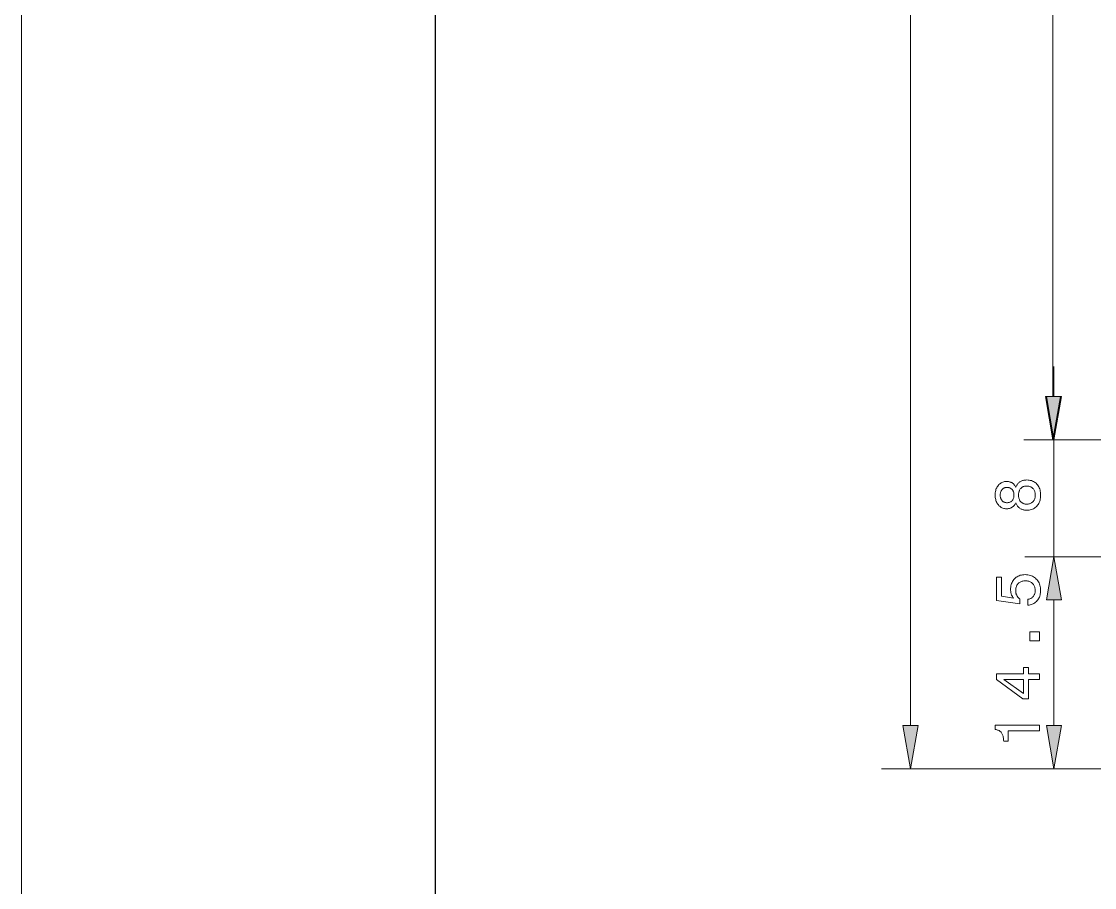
# Model space of a CAD drawing. Extents: x 0 to 420, y 0 to 594.
# Drawn here: x 0 to 73.4, y 257.6 to 316.8 of the extents above; entities that cross this region are included whole.
import ezdxf

# ---------------------------------------------------------------- set-up
doc = ezdxf.new("R2010")
doc.units = 0

msp = doc.modelspace()

# ---------------------------------------------------------------- linework, layer by layer
at = {"lineweight": 13}
for p, q in [((0, 594), (0, 0)), ((60.793, 268.669), (60.793, 512.861)), ((70.527, 291.169), (70.527, 386.361)), ((111.325, 288.215), (68.527, 288.215)), ((111.325, 288.215), (68.597, 288.215)), ((110.725, 280.215), (68.597, 280.215)), ((110.725, 280.215), (68.597, 280.215)), ((123.867, 265.715), (58.793, 265.715)), ((123.867, 265.715), (68.597, 265.715))]:
    msp.add_line(p, q, dxfattribs=at)
at = {"color": 3, "lineweight": 30}
msp.add_line((28.291, 586.929), (28.291, 7.07), dxfattribs=at)
at = {"lineweight": 13, "ltscale": 0.05114}
msp.add_line((70.597, 291.169), (70.597, 293.215), dxfattribs=at)
at = {"lineweight": 13, "ltscale": 0.2}
msp.add_line((70.597, 280.215), (70.597, 288.215), dxfattribs=at)
at = {"lineweight": 13, "ltscale": 0.051139}
msp.add_line((70.597, 275.215), (70.597, 277.261), dxfattribs=at)
at = {"lineweight": 13, "ltscale": 0.214779}
msp.add_line((70.597, 268.669), (70.597, 277.261), dxfattribs=at)
at = {"lineweight": 13}
for points in [[(70.006, 291.169), (70.527, 288.215), (71.048, 291.169)], [(70.076, 291.169), (70.597, 288.215), (71.118, 291.169)], [(67.982, 283.893), (67.963, 283.855), (67.943, 283.818), (67.922, 283.783), (67.899, 283.751), (67.875, 283.72), (67.85, 283.691), (67.823, 283.665), (67.795, 283.64), (67.766, 283.617), (67.735, 283.596), (67.703, 283.577), (67.67, 283.561), (67.635, 283.546), (67.599, 283.533), (67.561, 283.522), (67.522, 283.513), (67.482, 283.506), (67.44, 283.501), (67.396, 283.498), (67.351, 283.497), (67.284, 283.5), (67.219, 283.507), (67.157, 283.52), (67.097, 283.538), (67.04, 283.562), (66.985, 283.59), (66.933, 283.624), (66.884, 283.662), (66.837, 283.706), (66.793, 283.755), (66.752, 283.809), (66.715, 283.865), (66.683, 283.924), (66.655, 283.987), (66.632, 284.053), (66.612, 284.122), (66.597, 284.194), (66.586, 284.269), (66.58, 284.347), (66.578, 284.429), (66.58, 284.511), (66.586, 284.589), (66.597, 284.665), (66.612, 284.737), (66.632, 284.806), (66.655, 284.872), (66.683, 284.934), (66.715, 284.994), (66.752, 285.05), (66.793, 285.103), (66.837, 285.151), (66.884, 285.195), (66.933, 285.233), (66.985, 285.266), (67.04, 285.295), (67.097, 285.318), (67.157, 285.336), (67.219, 285.348), (67.284, 285.356), (67.351, 285.359), (67.397, 285.358), (67.44, 285.355), (67.483, 285.35), (67.524, 285.343), (67.563, 285.334), (67.601, 285.324), (67.637, 285.311), (67.672, 285.297), (67.705, 285.28), (67.737, 285.262), (67.768, 285.241), (67.797, 285.219), (67.825, 285.194), (67.851, 285.168), (67.876, 285.139), (67.9, 285.108), (67.923, 285.075), (67.944, 285.04), (67.963, 285.003), (67.982, 284.964), (68.001, 285.013), (68.023, 285.058), (68.046, 285.102), (68.072, 285.142), (68.099, 285.181), (68.129, 285.217), (68.16, 285.25), (68.194, 285.281), (68.229, 285.31), (68.266, 285.337), (68.306, 285.36), (68.347, 285.382), (68.389, 285.401), (68.434, 285.417), (68.48, 285.431), (68.528, 285.442), (68.577, 285.451), (68.629, 285.457), (68.682, 285.461), (68.737, 285.462), (68.821, 285.459), (68.902, 285.451), (68.98, 285.437), (69.054, 285.417), (69.125, 285.392), (69.192, 285.361), (69.256, 285.325), (69.316, 285.283), (69.373, 285.236), (69.426, 285.183), (69.475, 285.125), (69.519, 285.063), (69.557, 284.997), (69.591, 284.928), (69.619, 284.855), (69.642, 284.777), (69.66, 284.696), (69.673, 284.611), (69.681, 284.522), (69.683, 284.429), (69.681, 284.336), (69.673, 284.247), (69.66, 284.162), (69.642, 284.081), (69.619, 284.004), (69.591, 283.93), (69.557, 283.861), (69.519, 283.795), (69.475, 283.734), (69.426, 283.676), (69.373, 283.623), (69.316, 283.576), (69.256, 283.534), (69.192, 283.498), (69.125, 283.468), (69.054, 283.443), (68.98, 283.423), (68.902, 283.409), (68.821, 283.401), (68.737, 283.398), (68.682, 283.399), (68.629, 283.403), (68.577, 283.409), (68.528, 283.418), (68.48, 283.429), (68.434, 283.443), (68.389, 283.459), (68.347, 283.478), (68.306, 283.5), (68.266, 283.523), (68.229, 283.55), (68.194, 283.578), (68.16, 283.609), (68.129, 283.643), (68.099, 283.679), (68.072, 283.717), (68.046, 283.757), (68.023, 283.8), (68.001, 283.846)], [(67.385, 283.908), (67.427, 283.91), (67.468, 283.914), (67.507, 283.921), (67.544, 283.931), (67.579, 283.944), (67.613, 283.959), (67.645, 283.978), (67.675, 283.999), (67.704, 284.023), (67.731, 284.051), (67.756, 284.08), (67.778, 284.111), (67.798, 284.144), (67.815, 284.179), (67.829, 284.216), (67.841, 284.255), (67.85, 284.296), (67.856, 284.338), (67.86, 284.383), (67.862, 284.429), (67.86, 284.476), (67.856, 284.52), (67.85, 284.563), (67.841, 284.604), (67.829, 284.643), (67.815, 284.68), (67.798, 284.715), (67.778, 284.749), (67.756, 284.78), (67.731, 284.809), (67.704, 284.837), (67.675, 284.861), (67.645, 284.882), (67.613, 284.901), (67.579, 284.916), (67.544, 284.929), (67.507, 284.939), (67.468, 284.946), (67.427, 284.95), (67.385, 284.952), (67.343, 284.95), (67.303, 284.946), (67.264, 284.939), (67.228, 284.93), (67.193, 284.917), (67.16, 284.902), (67.129, 284.884), (67.1, 284.863), (67.072, 284.839), (67.047, 284.813), (67.023, 284.784), (67.002, 284.753), (66.984, 284.72), (66.968, 284.684), (66.954, 284.647), (66.943, 284.608), (66.935, 284.566), (66.928, 284.523), (66.925, 284.477), (66.924, 284.429), (66.925, 284.381), (66.928, 284.336), (66.935, 284.293), (66.943, 284.252), (66.954, 284.212), (66.968, 284.175), (66.984, 284.14), (67.002, 284.107), (67.023, 284.076), (67.047, 284.047), (67.072, 284.021), (67.1, 283.997), (67.129, 283.976), (67.16, 283.958), (67.193, 283.943), (67.228, 283.93), (67.264, 283.921), (67.303, 283.914), (67.343, 283.91)], [(68.728, 283.813), (68.782, 283.815), (68.833, 283.82), (68.882, 283.828), (68.929, 283.84), (68.974, 283.855), (69.016, 283.873), (69.056, 283.894), (69.093, 283.919), (69.128, 283.947), (69.161, 283.979), (69.192, 284.013), (69.219, 284.05), (69.243, 284.089), (69.263, 284.13), (69.281, 284.174), (69.295, 284.22), (69.306, 284.269), (69.314, 284.32), (69.319, 284.373), (69.321, 284.429), (69.319, 284.485), (69.314, 284.539), (69.306, 284.59), (69.295, 284.639), (69.281, 284.685), (69.263, 284.729), (69.243, 284.771), (69.219, 284.81), (69.192, 284.847), (69.161, 284.881), (69.128, 284.913), (69.093, 284.941), (69.056, 284.966), (69.016, 284.987), (68.974, 285.005), (68.929, 285.02), (68.882, 285.032), (68.833, 285.04), (68.782, 285.045), (68.728, 285.047), (68.678, 285.045), (68.63, 285.04), (68.585, 285.032), (68.541, 285.02), (68.5, 285.006), (68.46, 284.987), (68.423, 284.966), (68.388, 284.941), (68.355, 284.913), (68.324, 284.882), (68.296, 284.848), (68.271, 284.811), (68.249, 284.772), (68.229, 284.731), (68.213, 284.687), (68.2, 284.64), (68.189, 284.591), (68.182, 284.539), (68.177, 284.485), (68.176, 284.429), (68.177, 284.373), (68.182, 284.319), (68.189, 284.268), (68.2, 284.219), (68.213, 284.173), (68.229, 284.129), (68.249, 284.087), (68.271, 284.048), (68.296, 284.012), (68.324, 283.978), (68.355, 283.947), (68.388, 283.919), (68.423, 283.894), (68.46, 283.873), (68.5, 283.854), (68.541, 283.84), (68.585, 283.828), (68.63, 283.82), (68.678, 283.815)], [(71.118, 277.261), (70.597, 280.215), (70.076, 277.261)], [(71.118, 277.261), (70.597, 280.215), (70.076, 277.261)], [(68.815, 276.898), (68.815, 277.299), (68.86, 277.307), (68.904, 277.318), (68.946, 277.331), (68.985, 277.347), (69.023, 277.365), (69.059, 277.386), (69.092, 277.409), (69.124, 277.435), (69.153, 277.463), (69.18, 277.494), (69.205, 277.526), (69.228, 277.561), (69.248, 277.597), (69.265, 277.635), (69.279, 277.675), (69.291, 277.716), (69.3, 277.759), (69.307, 277.804), (69.311, 277.851), (69.312, 277.899), (69.31, 277.959), (69.305, 278.015), (69.296, 278.07), (69.283, 278.122), (69.266, 278.171), (69.246, 278.219), (69.222, 278.264), (69.195, 278.306), (69.164, 278.346), (69.129, 278.384), (69.091, 278.419), (69.051, 278.45), (69.008, 278.478), (68.963, 278.502), (68.916, 278.522), (68.867, 278.538), (68.815, 278.551), (68.761, 278.56), (68.705, 278.566), (68.646, 278.568), (68.586, 278.566), (68.529, 278.56), (68.474, 278.551), (68.421, 278.539), (68.371, 278.522), (68.324, 278.503), (68.279, 278.479), (68.236, 278.452), (68.196, 278.421), (68.159, 278.386), (68.125, 278.349), (68.094, 278.309), (68.066, 278.266), (68.043, 278.221), (68.023, 278.174), (68.007, 278.124), (67.994, 278.072), (67.985, 278.017), (67.979, 277.959), (67.978, 277.899), (67.978, 277.865), (67.98, 277.831), (67.984, 277.797), (67.989, 277.764), (67.995, 277.732), (68.003, 277.7), (68.012, 277.669), (68.022, 277.639), (68.034, 277.609), (68.047, 277.58), (68.062, 277.552), (68.078, 277.524), (68.095, 277.497), (68.114, 277.47), (68.134, 277.445), (68.155, 277.42), (68.178, 277.396), (68.202, 277.373), (68.227, 277.35), (68.254, 277.328), (68.254, 276.984), (66.664, 277.221), (66.664, 278.823), (67.018, 278.823), (67.018, 277.509), (67.826, 277.389), (67.807, 277.411), (67.79, 277.434), (67.773, 277.457), (67.757, 277.482), (67.742, 277.507), (67.728, 277.532), (67.715, 277.559), (67.703, 277.586), (67.692, 277.614), (67.681, 277.643), (67.672, 277.673), (67.664, 277.703), (67.656, 277.734), (67.65, 277.765), (67.644, 277.796), (67.64, 277.829), (67.636, 277.861), (67.634, 277.895), (67.632, 277.928), (67.632, 277.963), (67.635, 278.053), (67.643, 278.14), (67.657, 278.224), (67.676, 278.303), (67.7, 278.379), (67.731, 278.452), (67.766, 278.521), (67.807, 278.586), (67.854, 278.648), (67.906, 278.706), (67.963, 278.759), (68.022, 278.807), (68.086, 278.849), (68.153, 278.886), (68.223, 278.917), (68.296, 278.942), (68.373, 278.962), (68.454, 278.976), (68.538, 278.984), (68.625, 278.987), (68.718, 278.984), (68.807, 278.975), (68.892, 278.96), (68.974, 278.94), (69.052, 278.913), (69.127, 278.88), (69.198, 278.841), (69.266, 278.796), (69.33, 278.746), (69.39, 278.689), (69.446, 278.628), (69.496, 278.562), (69.54, 278.494), (69.578, 278.422), (69.61, 278.346), (69.636, 278.266), (69.657, 278.183), (69.671, 278.096), (69.68, 278.006), (69.683, 277.912), (69.681, 277.829), (69.674, 277.748), (69.662, 277.671), (69.645, 277.596), (69.623, 277.524), (69.597, 277.456), (69.566, 277.39), (69.53, 277.327), (69.489, 277.266), (69.444, 277.209), (69.395, 277.156), (69.342, 277.107), (69.287, 277.064), (69.228, 277.025), (69.167, 276.992), (69.103, 276.963), (69.035, 276.939), (68.965, 276.921), (68.891, 276.907)], [(69.597, 274.471), (68.954, 274.471), (68.954, 275.068), (69.597, 275.068)], [(69.597, 271.809), (68.855, 271.809), (68.855, 270.491), (68.475, 270.491), (66.664, 271.805), (66.664, 272.197), (68.509, 272.197), (68.509, 272.625), (68.855, 272.625), (68.855, 272.197), (69.597, 272.197)], [(68.509, 270.854), (68.509, 271.809), (67.166, 271.809)], [(60.272, 268.669), (60.793, 265.715), (61.314, 268.669)], [(69.597, 268.297), (67.463, 268.297), (67.463, 267.597), (67.158, 267.597), (67.155, 267.672), (67.15, 267.743), (67.142, 267.81), (67.132, 267.874), (67.119, 267.933), (67.103, 267.988), (67.085, 268.04), (67.064, 268.087), (67.041, 268.13), (67.015, 268.17), (66.986, 268.206), (66.954, 268.239), (66.919, 268.269), (66.88, 268.296), (66.838, 268.32), (66.792, 268.341), (66.744, 268.359), (66.692, 268.374), (66.636, 268.387), (66.578, 268.396), (66.578, 268.689), (69.597, 268.689)], [(70.076, 268.669), (70.597, 265.715), (71.118, 268.669)]]:
    msp.add_lwpolyline(points, close=True, dxfattribs=at)
for points in [[(70.006, 291.169), (70.527, 288.215), (70.006, 291.169), (71.048, 291.169)], [(70.076, 291.169), (70.597, 288.215), (70.076, 291.169), (71.118, 291.169)], [(71.118, 277.261), (70.597, 280.215), (71.118, 277.261), (70.076, 277.261)], [(71.118, 277.261), (70.597, 280.215), (71.118, 277.261), (70.076, 277.261)], [(60.272, 268.669), (60.793, 265.715), (60.272, 268.669), (61.314, 268.669)], [(70.076, 268.669), (70.597, 265.715), (70.076, 268.669), (71.118, 268.669)]]:
    msp.add_solid(points, dxfattribs=at)

doc.saveas('drawing.dxf')
